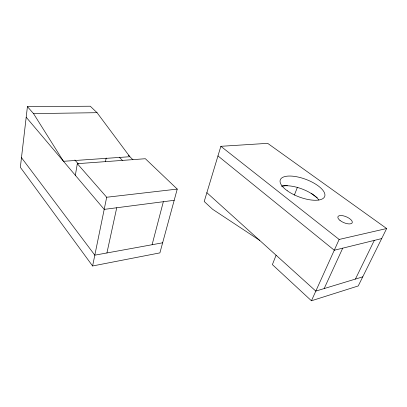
<?xml version="1.0" encoding="UTF-8"?>
<svg xmlns="http://www.w3.org/2000/svg" width="407" height="407" viewBox="0 0 407 407"><rect width="100%" height="100%" fill="white"/><g stroke="black" fill="none" stroke-linecap="round" stroke-linejoin="round"><path stroke-width="0.61" d="M27.427 106.644L33.522 113.609L63.487 161.299L129.858 156.715L97.059 112.693L90.268 106.222L27.427 106.644L20.35 167.308L92.603 265.969L159.895 252.884L177.238 189.092L145.365 158.725L77.32 163.685L75.341 175.305M105.459 161.721L106.186 158.023M92.603 265.969L106.68 197.253L77.32 163.685M106.924 252.961L116.728 207.758M152.096 244.729L163.344 201.714M276.088 255.214L272.385 264.616L311.441 300.778L358.236 285.953L386.65 228.531L267.669 143.345L220.864 146.311L204.212 201.496L212.663 209.32L259.569 240.298M294.378 195.09L297.339 187.454M311.441 300.778L339.143 239.453L386.65 228.531M324.155 288.563L342.719 248.158M355.413 279.075L374.292 240.4M362.739 276.852L315.817 291.097L206.868 192.694M381.674 238.588L334.274 250.239L217.964 155.922M162.632 242.806L94.816 255.164L21.474 157.662M281.705 186.131L287.373 185.394M174.191 200.305L104.192 209.386L26.19 117.236M106.68 197.253L177.238 189.092M33.522 113.609L97.059 112.693M311.172 193.239L317.282 197.802M220.864 146.311L339.143 239.453M128.429 155.306L132.957 159.763M119.271 157.199L122.385 160.343M74.878 160.012L78.225 163.833M281.863 186.172A23.484 9.702 20.7 0 1 318.885 200.046M287.215 190.73A23.713 9.417 20.5 0 0 324.384 197.11A23.713 9.417 20.5 0 0 295.889 176.613A23.713 9.417 20.5 0 0 287.215 190.73M339.993 220.421A7.764 3.185 22.9 0 0 352.101 222.97A7.764 3.185 22.9 0 0 343.116 215.776A7.764 3.185 22.9 0 0 339.993 220.421"/></g></svg>
